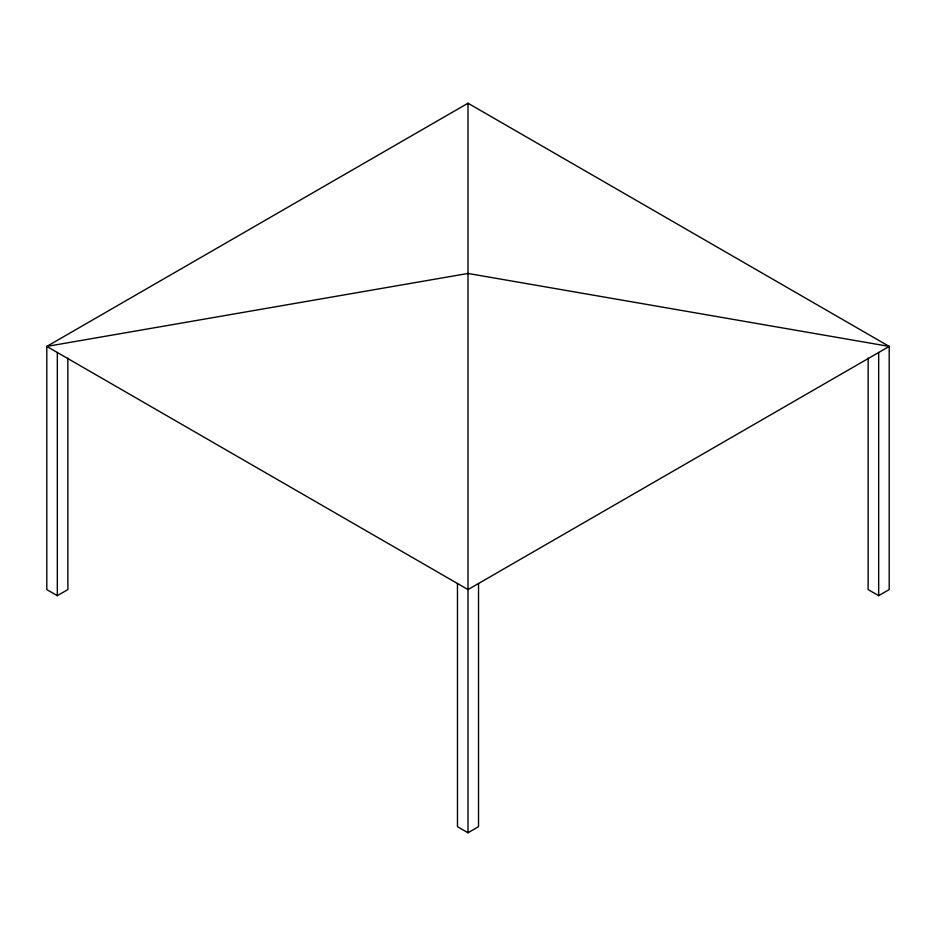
<?xml version="1.0" encoding="UTF-8"?>
<svg xmlns="http://www.w3.org/2000/svg" width="936" height="936" viewBox="0 0 936 936"><rect width="100%" height="100%" fill="white"/><g stroke="black" fill="none" stroke-linecap="round" stroke-linejoin="round"><path stroke-width="1.4" d="M868.14 358.055L868.14 589.586L878.67 595.67L889.2 589.586L889.2 346.414L468 103.229L46.8 346.414L46.8 589.586L57.33 595.67L67.86 589.586L67.86 358.055M457.47 583.502L457.47 826.687L468 832.771L478.53 826.687L478.53 583.502M878.67 352.486L878.67 595.67M468 103.229L468 832.771M57.33 352.486L57.33 595.67M889.2 346.414L468 589.586L46.8 346.414L468 273.452L889.2 346.414"/></g></svg>
